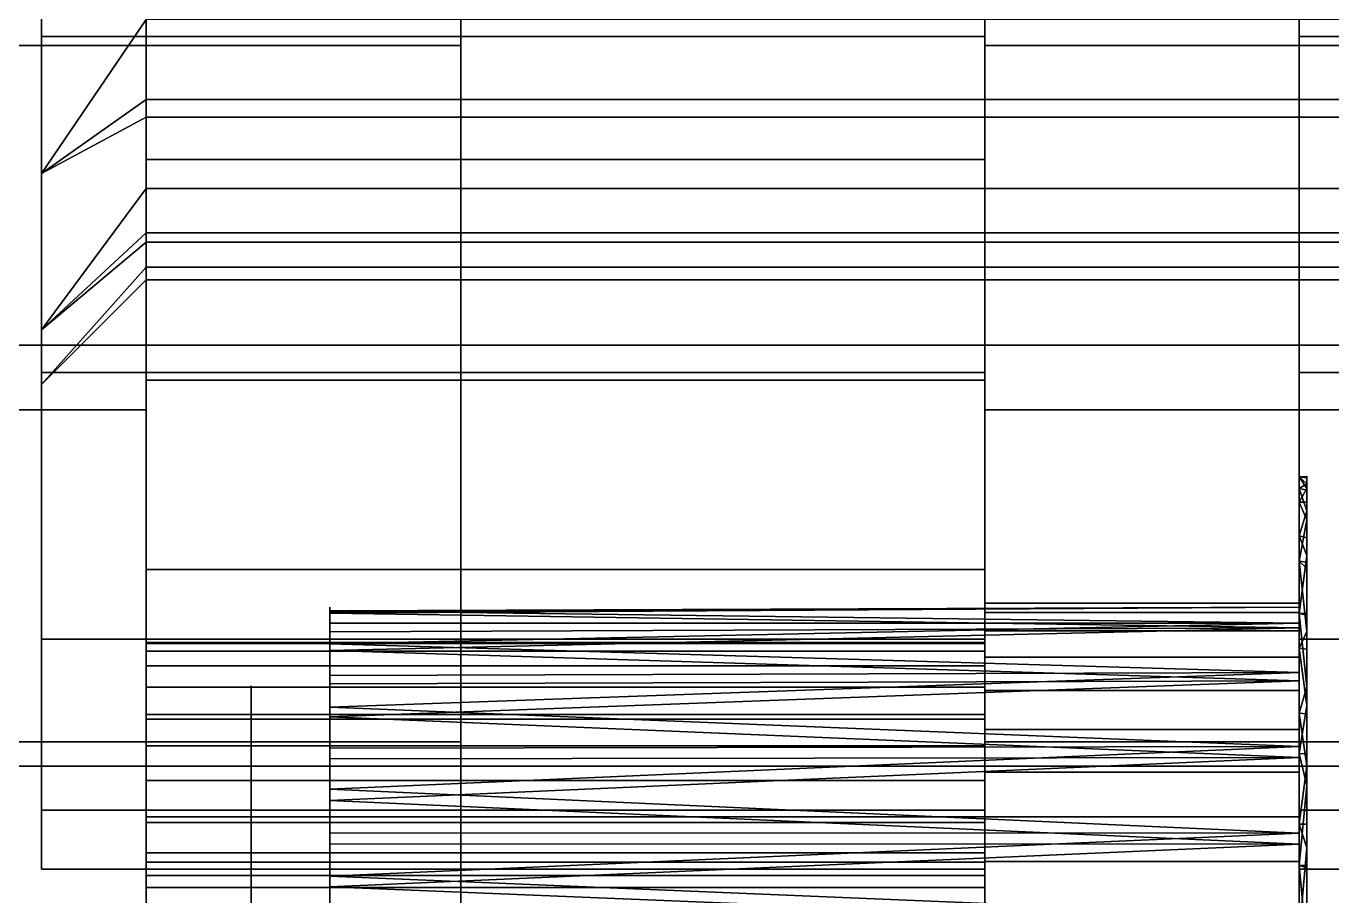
# Model space of a CAD drawing. Header units: millimetres. Extents: x -228 to 252, y -232 to 100.
# Drawn here: x 131.71 to 156.62, y -23.51 to -6.91 of the extents above; entities that cross this region are included whole.
import ezdxf
from ezdxf.lldxf.tags import DXFTag

# ---------------------------------------------------------------- set-up
doc = ezdxf.new("R2010")
doc.units = ezdxf.units.MM
doc.layers.add('1', color=7, linetype='Continuous', true_color=0xffffff)
doc.layers.add('6', color=7, linetype='Continuous', true_color=0xffffff)
tags = doc.linetypes.add('DASHED', pattern=[25.72, 12.86, -12.86]).pattern_tags.tags
tags[6:7] = [DXFTag(74, 4), DXFTag(75, 0), DXFTag(340, '0'), DXFTag(46, 0.0), DXFTag(50, 0.0), DXFTag(44, 0.0), DXFTag(45, 0.0)]
tags[4:5] = [DXFTag(74, 4), DXFTag(75, 0), DXFTag(340, '0'), DXFTag(46, 0.0), DXFTag(50, 0.0), DXFTag(44, 0.0), DXFTag(45, 0.0)]

# ---------------------------------------------------------------- blocks, each defined once
blk = doc.blocks.new('UG_SURFACE_001')
at = {"layer": '1', "color": 7, "linetype": 'Continuous', "lineweight": 25}
for points in [[(150.000006, -88, -140.000001), (140.000001, -88, -140.000001), (140.000001, 10.026604, -103.61167), (150.000006, 10.026604, -103.61167)], [(140.000001, 7.276909, -104.235165), (140.000001, 10.026604, -103.533074), (140.000001, 10.026604, -103.61167), (140.000001, -88, -140.000001)], [(150.000006, 10.026604, 103.61167), (140.000001, 10.026604, 103.61167), (140.000001, -88, 140.000001), (150.000006, -88, 140.000001)], [(140.000001, -88, 140.000001), (140.000001, 10.026604, 103.61167), (140.000001, 7.276909, 104.235165)], [(150.000006, -88, -140.000001), (150.000006, 10.026604, -103.61167), (150.000006, 7.276909, -104.235165)], [(150.000006, 7.276909, 104.235165), (150.000006, 10.026604, 103.533074), (150.000006, 10.026604, 103.61167), (150.000006, -88, 140.000001)], [(35, 7.276909, -104.235165), (140.000001, 7.276909, -104.235165), (140.000001, -7.276909, -104.235165), (35, -7.276909, -104.235165)], [(140.000001, 7.276909, 104.235165), (35, 7.276909, 104.235165), (35, -7.276909, 104.235165), (140.000001, -7.276909, 104.235165)], [(140.000001, -88, -140.000001), (140.000001, -7.276909, -104.235165), (140.000001, 7.276909, -104.235165)], [(140.000001, 7.276909, 104.235165), (140.000001, -7.276909, 104.235165), (140.000001, -88, 140.000001)], [(150.000006, 7.276909, -104.235165), (150.000006, -7.276909, -104.235165), (150.000006, -88, -140.000001)], [(150.000006, 7.276909, -104.235165), (165.000007, 7.276909, -104.235165), (165.000007, -7.276909, -104.235165), (150.000006, -7.276909, -104.235165)], [(150.000006, -88, 140.000001), (150.000006, -7.276909, 104.235165), (150.000006, 7.276909, 104.235165)], [(150.000006, -7.276909, 104.235165), (165.000007, -7.276909, 104.235165), (165.000007, 7.276909, 104.235165), (150.000006, 7.276909, 104.235165)], [(134.000003, 0, -35), (41.000001, 0, -35), (41.000001, -14.235782, -38.025908), (134.000003, -14.235782, -38.025908)], [(41.000001, 0, 35), (134.000003, 0, 35), (134.000003, -14.235782, 38.025908), (41.000001, -14.235782, 38.025908)], [(150.000006, -9.456627, 21.239933), (134.000003, -9.456627, 21.239933), (134.000003, 0, 23.250001), (150.000006, 0, 23.250001)], [(134.000003, -19.120466, 23.6625), (134.000003, 0, 35), (134.000003, 0, 23.250001), (134.000003, -9.456627, 21.239933)], [(134.000003, -14.235782, 38.025908), (134.000003, 0, 35), (134.000003, -19.120466, 23.6625), (134.000003, -20.045614, 24.689982)], [(134.000003, -4.833947, -22.741932), (134.000003, 0, -35), (134.000003, -19.120466, -23.6625), (134.000003, -18.693214, -22.347556)], [(134.000003, 0, -35), (134.000003, -14.235782, -38.025908), (134.000003, -20.045614, -24.689982), (134.000003, -19.120466, -23.6625)], [(150.000006, -4.833947, -22.741932), (150.000006, -18.693214, -22.347556), (150.000006, -19.120466, -23.6625), (150.000006, 0, -35)], [(150.000006, -19.120466, -23.6625), (150.000006, -20.045614, -24.689982), (150.000006, -14.235782, -38.025908), (150.000006, 0, -35)], [(150.000006, -20.045614, 24.689982), (150.000006, -19.120466, 23.6625), (150.000006, 0, 35), (150.000006, -14.235782, 38.025908)], [(150.000006, 0, 23.250001), (150.000006, 0, 35), (150.000006, -19.120466, 23.6625), (150.000006, -18.693214, 22.347556)], [(150.000006, -18.693214, 22.347556), (150.000006, -18.674999, 22), (150.000006, -9.456627, 21.239933), (150.000006, 0, 23.250001)], [(150.000006, -14.235782, -38.025908), (165.000007, -14.235782, -38.025908), (165.000007, 0, -35), (150.000006, 0, -35)], [(150.000006, 0, 35), (165.000007, 0, 35), (165.000007, -14.235782, 38.025908), (150.000006, -14.235782, 38.025908)], [(165.000007, -13, -47.48334), (119.999997, -13, -47.48334), (119.999997, -2.71774, -44.142433), (165.000007, -2.71774, -44.142433)], [(165.000007, -2.71774, -95.857568), (119.999997, -2.71774, -95.857568), (119.999997, -13, -92.516661), (165.000007, -13, -92.516661)], [(165.000007, -13, 92.516661), (119.999997, -13, 92.516661), (119.999997, -2.71774, 95.857568), (165.000007, -2.71774, 95.857568)], [(165.000007, -2.71774, 44.142433), (119.999997, -2.71774, 44.142433), (119.999997, -13, 47.48334), (165.000007, -13, 47.48334)], [(150.000006, -4.833947, -22.741932), (134.000003, -4.833947, -22.741932), (134.000003, -13.666007, -18.809645), (150.000006, -13.666007, -18.809645)], [(134.000003, -4.833947, -22.741932), (134.000003, -18.693214, -22.347556), (134.000003, -18.674999, -22)], [(134.000003, -18.674999, -22), (134.000003, -18.837737, -20.972518), (134.000003, -13.666007, -18.809645), (134.000003, -4.833947, -22.741932)], [(150.000006, -4.833947, -22.741932), (150.000006, -18.674999, -22), (150.000006, -18.693214, -22.347556)], [(150.000006, -18.837737, -20.972518), (150.000006, -18.674999, -22), (150.000006, -4.833947, -22.741932), (150.000006, -13.666007, -18.809645)], [(35, -7.276909, -104.235165), (140.000001, -7.276909, -104.235165), (140.000001, -20.572484, -98.315597), (35, -20.572484, -98.315597)], [(140.000001, -7.276909, 104.235165), (35, -7.276909, 104.235165), (35, -20.572484, 98.315597), (140.000001, -20.572484, 98.315597)], [(140.000001, -88, -140.000001), (140.000001, -20.572484, -98.315597), (140.000001, -7.276909, -104.235165)], [(140.000001, -7.276909, 104.235165), (140.000001, -20.572484, 98.315597), (140.000001, -88, 140.000001)], [(150.000006, -7.276909, -104.235165), (150.000006, -20.572484, -98.315597), (150.000006, -88, -140.000001)], [(150.000006, -7.276909, -104.235165), (165.000007, -7.276909, -104.235165), (165.000007, -20.572484, -98.315597), (150.000006, -20.572484, -98.315597)], [(150.000006, -88, 140.000001), (150.000006, -20.572484, 98.315597), (150.000006, -7.276909, 104.235165)], [(150.000006, -20.572484, 98.315597), (165.000007, -20.572484, 98.315597), (165.000007, -7.276909, 104.235165), (150.000006, -7.276909, 104.235165)], [(150.000006, -17.278118, 15.557286), (134.000003, -17.278118, 15.557286), (134.000003, -9.456627, 21.239933), (150.000006, -9.456627, 21.239933)], [(134.000003, -9.456627, 21.239933), (134.000003, -18.837737, 20.972518), (134.000003, -18.674999, 22)], [(134.000003, -18.674999, 22), (134.000003, -18.693214, 22.347556), (134.000003, -9.456627, 21.239933)], [(134.000003, -9.456627, 21.239933), (134.000003, -17.278118, 15.557286), (134.000003, -19.529043, 19.775141), (134.000003, -18.837737, 20.972518)], [(134.000003, -18.693214, 22.347556), (134.000003, -19.120466, 23.6625), (134.000003, -9.456627, 21.239933)], [(150.000006, -9.456627, 21.239933), (150.000006, -18.674999, 22), (150.000006, -18.837737, 20.972518)], [(150.000006, -18.837737, 20.972518), (150.000006, -19.529043, 19.775141), (150.000006, -17.278118, 15.557286), (150.000006, -9.456627, 21.239933)], [(165.000007, -21.034442, -54.717582), (119.999997, -21.034442, -54.717582), (119.999997, -13, -47.48334), (165.000007, -13, -47.48334)], [(165.000007, -13, -92.516661), (119.999997, -13, -92.516661), (119.999997, -21.034442, -85.282415), (165.000007, -21.034442, -85.282415)], [(165.000007, -21.034442, 85.282415), (119.999997, -21.034442, 85.282415), (119.999997, -13, 92.516661), (165.000007, -13, 92.516661)], [(165.000007, -13, 47.48334), (119.999997, -13, 47.48334), (119.999997, -21.034442, 54.717582), (165.000007, -21.034442, 54.717582)], [(150.000006, -13.666007, -18.809645), (134.000003, -13.666007, -18.809645), (134.000003, -20.13509, -11.625), (150.000006, -20.13509, -11.625)], [(134.000003, -20.13509, -11.625), (134.000003, -13.666007, -18.809645), (134.000003, -19.529043, -19.775141), (134.000003, -20.6476, -18.962462)], [(134.000003, -18.837737, -20.972518), (134.000003, -19.529043, -19.775141), (134.000003, -13.666007, -18.809645)], [(150.000006, -20.6476, -18.962462), (150.000006, -19.529043, -19.775141), (150.000006, -13.666007, -18.809645), (150.000006, -20.13509, -11.625)], [(150.000006, -13.666007, -18.809645), (150.000006, -19.529043, -19.775141), (150.000006, -18.837737, -20.972518)], [(134.000003, -14.235782, -38.025908), (41.000001, -14.235782, -38.025908), (41.000001, -26.010068, -46.58043), (134.000003, -26.010068, -46.58043)], [(41.000001, -14.235782, 38.025908), (134.000003, -14.235782, 38.025908), (134.000003, -26.010068, 46.58043), (41.000001, -26.010068, 46.58043)], [(134.000003, -26.010068, 46.58043), (134.000003, -14.235782, 38.025908), (134.000003, -21.308694, 25.25234), (134.000003, -22.691306, 25.25234)], [(134.000003, -14.235782, 38.025908), (134.000003, -20.045614, 24.689982), (134.000003, -21.308694, 25.25234)], [(134.000003, -14.235782, -38.025908), (134.000003, -26.010068, -46.58043), (134.000003, -22.691306, -25.25234), (134.000003, -21.308694, -25.25234)], [(134.000003, -21.308694, -25.25234), (134.000003, -20.045614, -24.689982), (134.000003, -14.235782, -38.025908)], [(150.000006, -14.235782, -38.025908), (150.000006, -20.045614, -24.689982), (150.000006, -21.308694, -25.25234)], [(150.000006, -21.308694, -25.25234), (150.000006, -22.691306, -25.25234), (150.000006, -26.010068, -46.58043), (150.000006, -14.235782, -38.025908)], [(150.000006, -22.691306, 25.25234), (150.000006, -21.308694, 25.25234), (150.000006, -14.235782, 38.025908), (150.000006, -26.010068, 46.58043)], [(150.000006, -21.308694, 25.25234), (150.000006, -20.045614, 24.689982), (150.000006, -14.235782, 38.025908)], [(150.000006, -26.010068, -46.58043), (165.000007, -26.010068, -46.58043), (165.000007, -14.235782, -38.025908), (150.000006, -14.235782, -38.025908)], [(150.000006, -14.235782, 38.025908), (165.000007, -14.235782, 38.025908), (165.000007, -26.010068, 46.58043), (150.000006, -26.010068, 46.58043)], [(150.000006, -22.112064, 7.184645), (134.000003, -22.112064, 7.184645), (134.000003, -17.278118, 15.557286), (150.000006, -17.278118, 15.557286)], [(134.000003, -17.278118, 15.557286), (134.000003, -20.6476, 18.962462), (134.000003, -19.529043, 19.775141)], [(134.000003, -22, 18.674999), (134.000003, -20.6476, 18.962462), (134.000003, -17.278118, 15.557286), (134.000003, -22.112064, 7.184645)], [(150.000006, -22.112064, 7.184645), (150.000006, -17.278118, 15.557286), (150.000006, -20.6476, 18.962462), (150.000006, -22, 18.674999)], [(150.000006, -19.529043, 19.775141), (150.000006, -20.6476, 18.962462), (150.000006, -17.278118, 15.557286)], [(150.000006, -18.674999, -22), (150.000006, -18.837737, -20.972518), (134.000003, -18.837737, -20.972518), (134.000003, -18.674999, -22)], [(134.000003, -18.674999, -22), (134.000003, -18.693214, -22.347556), (150.000006, -18.693214, -22.347556), (150.000006, -18.674999, -22)], [(134.000003, -18.674999, 22), (134.000003, -18.837737, 20.972518), (150.000006, -18.837737, 20.972518), (150.000006, -18.674999, 22)], [(150.000006, -18.674999, 22), (150.000006, -18.693214, 22.347556), (134.000003, -18.693214, 22.347556), (134.000003, -18.674999, 22)], [(150.000006, -18.693214, -22.347556), (134.000003, -18.693214, -22.347556), (134.000003, -19.120466, -23.6625), (150.000006, -19.120466, -23.6625)], [(150.000006, -19.120466, 23.6625), (134.000003, -19.120466, 23.6625), (134.000003, -18.693214, 22.347556), (150.000006, -18.693214, 22.347556)], [(150.000006, -19.529043, -19.775141), (134.000003, -19.529043, -19.775141), (134.000003, -18.837737, -20.972518), (150.000006, -18.837737, -20.972518)], [(150.000006, -18.837737, 20.972518), (134.000003, -18.837737, 20.972518), (134.000003, -19.529043, 19.775141), (150.000006, -19.529043, 19.775141)], [(150.000006, -19.120466, -23.6625), (134.000003, -19.120466, -23.6625), (134.000003, -20.045614, -24.689982), (150.000006, -20.045614, -24.689982)], [(150.000006, -20.045614, 24.689982), (134.000003, -20.045614, 24.689982), (134.000003, -19.120466, 23.6625), (150.000006, -19.120466, 23.6625)], [(150.000006, -20.6476, -18.962462), (134.000003, -20.6476, -18.962462), (134.000003, -19.529043, -19.775141), (150.000006, -19.529043, -19.775141)], [(150.000006, -19.529043, 19.775141), (134.000003, -19.529043, 19.775141), (134.000003, -20.6476, 18.962462), (150.000006, -20.6476, 18.962462)], [(150.000006, -20.045614, -24.689982), (134.000003, -20.045614, -24.689982), (134.000003, -21.308694, -25.25234), (150.000006, -21.308694, -25.25234)], [(150.000006, -21.308694, 25.25234), (134.000003, -21.308694, 25.25234), (134.000003, -20.045614, 24.689982), (150.000006, -20.045614, 24.689982)], [(150.000006, -20.13509, -11.625), (134.000003, -20.13509, -11.625), (134.000003, -23.122635, -2.430287), (150.000006, -23.122635, -2.430287)], [(134.000003, -22, -18.674999), (134.000003, -23.122635, -2.430287), (134.000003, -20.13509, -11.625)], [(134.000003, -20.6476, -18.962462), (134.000003, -22, -18.674999), (134.000003, -20.13509, -11.625)], [(150.000006, -20.13509, -11.625), (150.000006, -22, -18.674999), (150.000006, -20.6476, -18.962462)], [(150.000006, -20.13509, -11.625), (150.000006, -23.122635, -2.430287), (150.000006, -22, -18.674999)], [(35, -20.572484, -98.315597), (140.000001, -20.572484, -98.315597), (140.000001, -30.31089, -87.499999), (35, -30.31089, -87.499999)], [(140.000001, -20.572484, 98.315597), (35, -20.572484, 98.315597), (35, -30.31089, 87.499999), (140.000001, -30.31089, 87.499999)], [(150.000006, -22, -18.674999), (134.000003, -22, -18.674999), (134.000003, -20.6476, -18.962462), (150.000006, -20.6476, -18.962462)], [(150.000006, -20.6476, 18.962462), (134.000003, -20.6476, 18.962462), (134.000003, -22, 18.674999), (150.000006, -22, 18.674999)], [(140.000001, -30.31089, -87.499999), (140.000001, -20.572484, -98.315597), (140.000001, -88, -140.000001)], [(140.000001, -88, 140.000001), (140.000001, -20.572484, 98.315597), (140.000001, -30.31089, 87.499999)], [(150.000006, -88, -140.000001), (150.000006, -20.572484, -98.315597), (150.000006, -30.31089, -87.499999)], [(150.000006, -20.572484, -98.315597), (165.000007, -20.572484, -98.315597), (165.000007, -30.31089, -87.499999), (150.000006, -30.31089, -87.499999)], [(150.000006, -30.31089, 87.499999), (150.000006, -20.572484, 98.315597), (150.000006, -88, 140.000001)], [(150.000006, -30.31089, 87.499999), (165.000007, -30.31089, 87.499999), (165.000007, -20.572484, 98.315597), (150.000006, -20.572484, 98.315597)], [(165.000007, -25.431838, -64.594299), (119.999997, -25.431838, -64.594299), (119.999997, -21.034442, -54.717582), (165.000007, -21.034442, -54.717582)], [(165.000007, -21.034442, -85.282415), (119.999997, -21.034442, -85.282415), (119.999997, -25.431838, -75.405702), (165.000007, -25.431838, -75.405702)], [(165.000007, -25.431838, 75.405702), (119.999997, -25.431838, 75.405702), (119.999997, -21.034442, 85.282415), (165.000007, -21.034442, 85.282415)], [(165.000007, -21.034442, 54.717582), (119.999997, -21.034442, 54.717582), (119.999997, -25.431838, 64.594299), (165.000007, -25.431838, 64.594299)], [(150.000006, -21.308694, -25.25234), (134.000003, -21.308694, -25.25234), (134.000003, -22.691306, -25.25234), (150.000006, -22.691306, -25.25234)], [(150.000006, -22.691306, 25.25234), (134.000003, -22.691306, 25.25234), (134.000003, -21.308694, 25.25234), (150.000006, -21.308694, 25.25234)], [(134.000003, -23.352399, 18.962462), (134.000003, -22, 18.674999), (134.000003, -22.112064, 7.184645), (134.000003, -22.867201)], [(134.000003, -22, -18.674999), (134.000003, -23.352399, -18.962462), (134.000003, -23.122635, -2.430287)], [(150.000006, -23.352399, -18.962462), (134.000003, -23.352399, -18.962462), (134.000003, -22, -18.674999), (150.000006, -22, -18.674999)], [(150.000006, -22, 18.674999), (134.000003, -22, 18.674999), (134.000003, -23.352399, 18.962462), (150.000006, -23.352399, 18.962462)], [(134.000003, -22.867201), (134.000003, -22.112064, 7.184645), (150.000006, -22.112064, 7.184645), (150.000006, -22.867201)], [(150.000006, -23.122635, -2.430287), (150.000006, -23.352399, -18.962462), (150.000006, -22, -18.674999)], [(150.000006, -22.867201), (150.000006, -22.112064, 7.184645), (150.000006, -22, 18.674999), (150.000006, -23.352399, 18.962462)], [(134.000003, -22.691306, 25.25234), (134.000003, -23.954386, 24.689982), (134.000003, -26.010068, 46.58043)], [(134.000003, -26.010068, -46.58043), (134.000003, -33.286978, -59.184406), (134.000003, -23.954386, -24.689982), (134.000003, -22.691306, -25.25234)], [(150.000006, -22.691306, -25.25234), (134.000003, -22.691306, -25.25234), (134.000003, -23.954386, -24.689982), (150.000006, -23.954386, -24.689982)], [(150.000006, -23.954386, 24.689982), (134.000003, -23.954386, 24.689982), (134.000003, -22.691306, 25.25234), (150.000006, -22.691306, 25.25234)], [(150.000006, -22.867201), (150.000006, -23.122635, -2.430287), (134.000003, -23.122635, -2.430287), (134.000003, -22.867201)], [(134.000003, -24.470957, 19.775141), (134.000003, -23.352399, 18.962462), (134.000003, -22.867201), (134.000003, -65.210618)], [(134.000003, -65.210618), (134.000003, -22.867201), (134.000003, -23.122635, -2.430287)], [(150.000006, -22.691306, -25.25234), (150.000006, -23.954386, -24.689982), (150.000006, -26.010068, -46.58043)], [(150.000006, -26.010068, 46.58043), (150.000006, -23.954386, 24.689982), (150.000006, -22.691306, 25.25234)], [(150.000006, -23.122635, -2.430287), (150.000006, -22.867201), (150.000006, -65.210618)], [(150.000006, -65.210618), (150.000006, -22.867201), (150.000006, -23.352399, 18.962462), (150.000006, -24.470957, 19.775141)], [(134.000003, -23.122635, -2.430287), (134.000003, -23.352399, -18.962462), (134.000003, -24.470957, -19.775141), (134.000003, -65.210618)], [(150.000006, -65.210618), (150.000006, -24.470957, -19.775141), (150.000006, -23.352399, -18.962462), (150.000006, -23.122635, -2.430287)], [(150.000006, -24.470957, -19.775141), (134.000003, -24.470957, -19.775141), (134.000003, -23.352399, -18.962462), (150.000006, -23.352399, -18.962462)], [(150.000006, -23.352399, 18.962462), (134.000003, -23.352399, 18.962462), (134.000003, -24.470957, 19.775141), (150.000006, -24.470957, 19.775141)]]:
    blk.add_3dface(points, dxfattribs=at)
blk = doc.blocks.new('3148_BODY')
at = {"layer": '1', "color": 7, "linetype": 'Continuous', "lineweight": 25}
for p, q in [((140, -88, -140), (140, 10.026604, -103.611668)), ((140, -88, 140), (140, 10.026604, 103.611668)), ((150, -88, 140), (150, 10.026604, 103.611668)), ((150, -88, -140), (150, 10.026604, -103.611668))]:
    blk.add_line(p, q, dxfattribs=at)
at = {"layer": '1', "color": 7, "linetype": 'Continuous', "lineweight": 25, "extrusion": (-1, 6.12303e-17, 1.2326e-32)}
for centre, radius in [((0, 0, -134), 23.25), ((0, 0, -150), 23.25), ((22, -22, -134), 3.325), ((22, -22, -150), 3.325)]:
    blk.add_circle(centre, radius, dxfattribs=at)
at = {"layer": '1', "color": 7, "linetype": 'Continuous', "lineweight": 25, "extrusion": (1, 0, 0)}
for centre in [(-22, 22, 134), (-22, 22, 150)]:
    blk.add_circle(centre, 3.325, dxfattribs=at)
for centre, start, end in [((0, 70, 134), 186.562428, 0), ((0, 70, 150), 186.562428, 0), ((0, 70, 140), 73.352999, 173.437572), ((0, 70, 150), 73.352999, 173.437572)]:
    blk.add_arc(centre, 35, start, end, dxfattribs=at)
at = {"layer": '1', "color": 7, "linetype": 'Continuous', "lineweight": 25, "extrusion": (-1, 6.12303e-17, 1.2326e-32)}
for centre, start, end in [((0, -70, -134), 6.562428, 180), ((0, -70, -150), 6.562428, 180), ((0, -70, -140), 253.352999, 353.437572), ((0, -70, -150), 253.352999, 353.437572)]:
    blk.add_arc(centre, 35, start, end, dxfattribs=at)
at = {"layer": '6', "color": 51, "linetype": 'DASHED', "lineweight": 13, "extrusion": (-1, 0, 0)}
for centre in [(22, -22, -134), (22, -22, -150)]:
    blk.add_circle(centre, 4, dxfattribs=at)
at = {"layer": '6', "color": 51, "linetype": 'DASHED', "lineweight": 13, "extrusion": (1, -6.12303e-17, 0)}
for centre in [(-22, 22, 134), (-22, 22, 150)]:
    blk.add_circle(centre, 4, dxfattribs=at)
at = {"layer": '1', "color": 7, "linetype": 'Continuous', "lineweight": 25}
blk.add_blockref('UG_SURFACE_001', (0, 0), dxfattribs=at)
blk = doc.blocks.new('UG_SURFACE_003')
at = {"layer": '1', "color": 81, "linetype": 'Continuous', "lineweight": 25}
for points in [[(-6, -7.107391, -21.874299), (-24, -7.107391, -21.874299), (-24, 0, -23), (-6, 0, -23)], [(-6, 0, 23), (-24, 0, 23), (-24, -7.107391, 21.874299), (-6, -7.107391, 21.874299)], [(-24, 0, -23), (-24, -7.107391, -21.874299), (-24, -5.261897, -12.703343), (-24, 0, -13.75)], [(-24, -7.107391, 21.874299), (-24, 0, 23), (-24, 0, 13.75), (-24, -5.261897, 12.703343)], [(-6, -21.147562, -26.010405), (-6, -19.59008, -25.31697), (-6, 0, -32.000002), (-6, -26.000001, -32.000002)], [(-6, -7.107391, -21.874299), (-6, 0, -23), (-6, -17.922461, -22.428567)], [(-6, -19.59008, -25.31697), (-6, -18.449295, -24.049999), (-6, 0, -32.000002)], [(-6, -18.449295, -24.049999), (-6, -17.922461, -22.428567), (-6, 0, -23), (-6, 0, -32.000002)], [(-6, 0, 32.000002), (-6, 0, 23), (-6, -7.107391, 21.874299)], [(-6, -7.107391, 21.874299), (-6, -17.922461, 21.571433), (-6, -18.100668, 23.266969), (-6, 0, 32.000002)], [(-6, -18.100668, 23.266969), (-6, -18.953105, 24.743436), (-6, 0, 32.000002)], [(-6, -18.953105, 24.743436), (-6, -20.332379, 25.745537), (-6, 0, 32.000002)], [(-6, -20.332379, 25.745537), (-6, -22, 26.1), (-6, -26.000001, 32.000002), (-6, 0, 32.000002)], [(-6, 0, 32.000002), (-6, -26.000001, 32.000002), (0, -26.000001, 32.000002), (0, 0, 32.000002)], [(0, 0, -32.000002), (0, -26.000001, -32.000002), (-6, -26.000001, -32.000002), (-6, 0, -32.000002)], [(11, -7.107391, -21.874299), (0, -7.107391, -21.874299), (0, 0, -23), (11, 0, -23)], [(11, 0, 23), (0, 0, 23), (0, -7.107391, 21.874299), (11, -7.107391, 21.874299)], [(0, 0, 32.000002), (0, -18.100668, 23.266969), (0, -17.922461, 21.571433), (0, -7.107391, 21.874299)], [(0, 0, 32.000002), (0, -18.953105, 24.743436), (0, -18.100668, 23.266969)], [(0, 0, 32.000002), (0, -20.332379, 25.745537), (0, -18.953105, 24.743436)], [(0, -7.107391, 21.874299), (0, 0, 23), (0, 0, 32.000002)], [(0, -22, 26.1), (0, -20.332379, 25.745537), (0, 0, 32.000002), (0, -26.000001, 32.000002)], [(0, 0, -32.000002), (0, -18.449295, -24.049999), (0, -19.59008, -25.31697)], [(0, -17.922461, -22.428567), (0, 0, -23), (0, -7.107391, -21.874299)], [(0, 0, -32.000002), (0, 0, -23), (0, -17.922461, -22.428567), (0, -18.449295, -24.049999)], [(0, -19.59008, -25.31697), (0, -21.147562, -26.010405), (0, -26.000001, -32.000002), (0, 0, -32.000002)], [(-22, -6.786077, -9.325759), (-22, -4.49653, -10.855584), (-24, -5.261897, -12.703343), (-24, -9.722718, -9.722718)], [(-22, -4.748012, 10.68755), (-22, -8.308505, 8.308505), (-24, -9.722718, 9.722718), (-24, -5.261897, 12.703343)], [(-22, -8.308505, 8.308505), (-22, -4.748012, 10.68755), (9, -4.748012, 10.68755), (9, -8.308505, 8.308505)], [(-24, -9.722718, -9.722718), (-24, -5.261897, -12.703343), (-24, -7.107391, -21.874299), (-24, -13.519061, -18.607391)], [(-24, -13.519061, 18.607391), (-24, -7.107391, 21.874299), (-24, -5.261897, 12.703343), (-24, -9.722718, 9.722718)], [(-24, -9.722718, -9.722718), (-22, -8.308505, -8.308505), (-22, -6.786077, -9.325759)], [(9, -8.308505, -8.308505), (9, -6.786077, -9.325759), (-22, -6.786077, -9.325759), (-22, -8.308505, -8.308505)], [(-6, -13.519061, -18.607391), (-24, -13.519061, -18.607391), (-24, -7.107391, -21.874299), (-6, -7.107391, -21.874299)], [(-6, -7.107391, 21.874299), (-24, -7.107391, 21.874299), (-24, -13.519061, 18.607391), (-6, -13.519061, 18.607391)], [(-6, -17.922461, -22.428567), (-6, -18.100668, -20.733031), (-6, -13.519061, -18.607391), (-6, -7.107391, -21.874299)], [(-6, -7.107391, 21.874299), (-6, -13.519061, 18.607391), (-6, -18.449295, 19.950001), (-6, -17.922461, 21.571433)], [(11, -13.519061, -18.607391), (0, -13.519061, -18.607391), (0, -7.107391, -21.874299), (11, -7.107391, -21.874299)], [(11, -7.107391, 21.874299), (0, -7.107391, 21.874299), (0, -13.519061, 18.607391), (11, -13.519061, 18.607391)], [(0, -17.922461, 21.571433), (0, -18.449295, 19.950001), (0, -13.519061, 18.607391), (0, -7.107391, 21.874299)], [(0, -7.107391, -21.874299), (0, -13.519061, -18.607391), (0, -18.100668, -20.733031), (0, -17.922461, -22.428567)], [(-24, -9.722718, 9.722718), (-22, -8.308505, 8.308505), (-22, -8.645331, 7.804407)], [(-22, -10.008993, -5.763544), (-22, -8.308505, -8.308505), (-24, -9.722718, -9.722718), (-24, -12.703343, -5.261897)], [(-22, -8.308505, -8.308505), (-22, -10.008993, -5.763544), (9, -10.008993, -5.763544), (9, -8.308505, -8.308505)], [(9, -8.308505, 8.308505), (9, -8.645331, 7.804407), (-22, -8.645331, 7.804407), (-22, -8.308505, 8.308505)], [(-22, -8.645331, 7.804407), (-22, -10.855584, 4.49653), (-24, -12.703343, 5.261897), (-24, -9.722718, 9.722718)], [(-22, -10.855584, 4.49653), (-22, -8.645331, 7.804407), (9, -8.645331, 7.804407), (9, -10.855584, 4.49653)], [(-24, -9.722718, -9.722718), (-24, -13.519061, -18.607391), (-24, -18.607391, -13.519061)], [(-24, -18.607391, -13.519061), (-24, -21.874299, -7.107391), (-24, -12.703343, -5.261897), (-24, -9.722718, -9.722718)], [(-24, -21.874299, 7.107391), (-24, -18.607391, 13.519061), (-24, -9.722718, 9.722718), (-24, -12.703343, 5.261897)], [(-24, -9.722718, 9.722718), (-24, -18.607391, 13.519061), (-24, -13.519061, 18.607391)], [(-24, -12.703343, -5.261897), (-22, -10.855584, -4.49653), (-22, -10.008993, -5.763544)], [(9, -10.855584, -4.49653), (9, -10.008993, -5.763544), (-22, -10.008993, -5.763544), (-22, -10.855584, -4.49653)], [(-24, -12.703343, 5.261897), (-22, -10.855584, 4.49653), (-22, -11.03336, 3.602793)], [(-22, -11.512542, -1.19378), (-22, -10.855584, -4.49653), (-24, -12.703343, -5.261897), (-24, -13.75)], [(-22, -10.855584, -4.49653), (-22, -11.512542, -1.19378), (9, -11.512542, -1.19378), (9, -10.855584, -4.49653)], [(9, -10.855584, 4.49653), (9, -11.03336, 3.602793), (-22, -11.03336, 3.602793), (-22, -10.855584, 4.49653)], [(-22, -11.03336, 3.602793), (-22, -11.75), (-24, -13.75), (-24, -12.703343, 5.261897)], [(-22, -11.75), (-22, -11.03336, 3.602793), (9, -11.03336, 3.602793), (9, -11.75)], [(-24, -13.75), (-22, -11.75), (-22, -11.512542, -1.19378)], [(9, -11.75), (9, -11.512542, -1.19378), (-22, -11.512542, -1.19378), (-22, -11.75)], [(-24, -23), (-24, -21.874299, 7.107391), (-24, -12.703343, 5.261897), (-24, -13.75)], [(-24, -13.75), (-24, -12.703343, -5.261897), (-24, -21.874299, -7.107391), (-24, -23)], [(-6, -18.607391, -13.519061), (-24, -18.607391, -13.519061), (-24, -13.519061, -18.607391), (-6, -13.519061, -18.607391)], [(-6, -13.519061, 18.607391), (-24, -13.519061, 18.607391), (-24, -18.607391, 13.519061), (-6, -18.607391, 13.519061)], [(-6, -18.607391, -13.519061), (-6, -13.519061, -18.607391), (-6, -18.953105, -19.256564), (-6, -20.332379, -18.254464)], [(-6, -18.100668, -20.733031), (-6, -18.953105, -19.256564), (-6, -13.519061, -18.607391)], [(-6, -13.519061, 18.607391), (-6, -18.607391, 13.519061), (-6, -19.59008, 18.683031), (-6, -18.449295, 19.950001)], [(11, -18.607391, -13.519061), (0, -18.607391, -13.519061), (0, -13.519061, -18.607391), (11, -13.519061, -18.607391)], [(11, -13.519061, 18.607391), (0, -13.519061, 18.607391), (0, -18.607391, 13.519061), (11, -18.607391, 13.519061)], [(0, -18.607391, 13.519061), (0, -13.519061, 18.607391), (0, -18.449295, 19.950001), (0, -19.59008, 18.683031)], [(0, -13.519061, -18.607391), (0, -18.953105, -19.256564), (0, -18.100668, -20.733031)], [(0, -20.332379, -18.254464), (0, -18.953105, -19.256564), (0, -13.519061, -18.607391), (0, -18.607391, -13.519061)], [(-6, -17.922461, 21.571433), (0, -17.922461, 21.571433), (0, -18.100668, 23.266969), (-6, -18.100668, 23.266969)], [(-6, -18.449295, 19.950001), (0, -18.449295, 19.950001), (0, -17.922461, 21.571433), (-6, -17.922461, 21.571433)], [(-6, -17.922461, -22.428567), (0, -17.922461, -22.428567), (0, -18.100668, -20.733031), (-6, -18.100668, -20.733031)], [(-6, -18.449295, -24.049999), (0, -18.449295, -24.049999), (0, -17.922461, -22.428567), (-6, -17.922461, -22.428567)], [(-6, -18.100668, 23.266969), (0, -18.100668, 23.266969), (0, -18.953105, 24.743436), (-6, -18.953105, 24.743436)], [(-6, -18.100668, -20.733031), (0, -18.100668, -20.733031), (0, -18.953105, -19.256564), (-6, -18.953105, -19.256564)], [(-6, -21.874299, -7.107391), (-24, -21.874299, -7.107391), (-24, -18.607391, -13.519061), (-6, -18.607391, -13.519061)], [(-6, -18.607391, 13.519061), (-24, -18.607391, 13.519061), (-24, -21.874299, 7.107391), (-6, -21.874299, 7.107391)], [(-6, -19.59008, 18.683031), (0, -19.59008, 18.683031), (0, -18.449295, 19.950001), (-6, -18.449295, 19.950001)], [(-6, -19.59008, -25.31697), (0, -19.59008, -25.31697), (0, -18.449295, -24.049999), (-6, -18.449295, -24.049999)], [(-6, -21.147562, 17.989594), (-6, -19.59008, 18.683031), (-6, -18.607391, 13.519061), (-6, -21.874299, 7.107391)], [(-6, -20.332379, -18.254464), (-6, -22, -17.899999), (-6, -21.874299, -7.107391), (-6, -18.607391, -13.519061)], [(11, -21.874299, -7.107391), (0, -21.874299, -7.107391), (0, -18.607391, -13.519061), (11, -18.607391, -13.519061)], [(11, -18.607391, 13.519061), (0, -18.607391, 13.519061), (0, -21.874299, 7.107391), (11, -21.874299, 7.107391)], [(0, -18.607391, -13.519061), (0, -21.874299, -7.107391), (0, -22, -17.899999), (0, -20.332379, -18.254464)], [(0, -19.59008, 18.683031), (0, -21.147562, 17.989594), (0, -21.874299, 7.107391), (0, -18.607391, 13.519061)], [(-6, -18.953105, 24.743436), (0, -18.953105, 24.743436), (0, -20.332379, 25.745537), (-6, -20.332379, 25.745537)], [(-6, -18.953105, -19.256564), (0, -18.953105, -19.256564), (0, -20.332379, -18.254464), (-6, -20.332379, -18.254464)], [(-6, -21.147562, 17.989594), (0, -21.147562, 17.989594), (0, -19.59008, 18.683031), (-6, -19.59008, 18.683031)], [(-6, -21.147562, -26.010405), (0, -21.147562, -26.010405), (0, -19.59008, -25.31697), (-6, -19.59008, -25.31697)], [(-6, -20.332379, 25.745537), (0, -20.332379, 25.745537), (0, -22, 26.1), (-6, -22, 26.1)], [(-6, -20.332379, -18.254464), (0, -20.332379, -18.254464), (0, -22, -17.899999), (-6, -22, -17.899999)], [(-6, -26.000001, -32.000002), (-6, -22.852438, -26.010405), (-6, -21.147562, -26.010405)], [(-6, -21.874299, 7.107391), (-6, -23), (-6, -22.852438, 17.989594), (-6, -21.147562, 17.989594)], [(-6, -22.852438, 17.989594), (0, -22.852438, 17.989594), (0, -21.147562, 17.989594), (-6, -21.147562, 17.989594)], [(-6, -22.852438, -26.010405), (0, -22.852438, -26.010405), (0, -21.147562, -26.010405), (-6, -21.147562, -26.010405)], [(0, -23), (0, -21.874299, 7.107391), (0, -21.147562, 17.989594), (0, -22.852438, 17.989594)], [(0, -26.000001, -32.000002), (0, -21.147562, -26.010405), (0, -22.852438, -26.010405)], [(-6, -23), (-24, -23), (-24, -21.874299, -7.107391), (-6, -21.874299, -7.107391)], [(-6, -21.874299, 7.107391), (-24, -21.874299, 7.107391), (-24, -23), (-6, -23)], [(-6, -32.000002), (-6, -23), (-6, -21.874299, -7.107391)], [(-6, -21.874299, -7.107391), (-6, -22, -17.899999), (-6, -23.66762, -18.254464), (-6, -32.000002)], [(11, -23), (0, -23), (0, -21.874299, -7.107391), (11, -21.874299, -7.107391)], [(11, -21.874299, 7.107391), (0, -21.874299, 7.107391), (0, -23), (11, -23)], [(0, -32.000002), (0, -23.66762, -18.254464), (0, -22, -17.899999), (0, -21.874299, -7.107391)], [(0, -21.874299, -7.107391), (0, -23), (0, -32.000002)], [(-6, -26.000001, 32.000002), (-6, -22, 26.1), (-6, -23.66762, 25.745537)], [(-6, -22, 26.1), (0, -22, 26.1), (0, -23.66762, 25.745537), (-6, -23.66762, 25.745537)], [(-6, -22, -17.899999), (0, -22, -17.899999), (0, -23.66762, -18.254464), (-6, -23.66762, -18.254464)], [(0, -26.000001, 32.000002), (0, -23.66762, 25.745537), (0, -22, 26.1)], [(-6, -24.40992, -25.31697), (-6, -22.852438, -26.010405), (-6, -26.000001, -32.000002)], [(-6, -24.40992, 18.683031), (-6, -22.852438, 17.989594), (-6, -23), (-6, -32.000002)], [(-6, -24.40992, 18.683031), (0, -24.40992, 18.683031), (0, -22.852438, 17.989594), (-6, -22.852438, 17.989594)], [(-6, -24.40992, -25.31697), (0, -24.40992, -25.31697), (0, -22.852438, -26.010405), (-6, -22.852438, -26.010405)], [(0, -32.000002), (0, -23), (0, -22.852438, 17.989594), (0, -24.40992, 18.683031)], [(0, -26.000001, -32.000002), (0, -22.852438, -26.010405), (0, -24.40992, -25.31697)]]:
    blk.add_3dface(points, dxfattribs=at)
blk = doc.blocks.new('3153_BODY')
at = {"layer": '1', "color": 81, "linetype": 'Continuous', "lineweight": 25}
for p, q in [((-6, 26, -32), (-6, -26, -32)), ((-6, -26, 32), (-6, 26, 32)), ((0, 26, 32), (0, -26, 32)), ((0, -26, -32), (0, 26, -32))]:
    blk.add_line(p, q, dxfattribs=at)
at = {"layer": '1', "color": 81, "linetype": 'Continuous', "lineweight": 25, "extrusion": (1, 0, 0)}
for centre, radius in [((0, 0, -24), 23), ((0, 0, -6), 23), ((0, 0, -24), 13.75)]:
    blk.add_circle(centre, radius, dxfattribs=at)
at = {"layer": '1', "color": 81, "linetype": 'Continuous', "lineweight": 25, "extrusion": (-1, 0, 0)}
for centre, radius in [((0, 0), 23), ((0, 0, 22), 11.75), ((22, 22, 6), 4.1), ((22, -22, 6), 4.1), ((22, -22), 4.1), ((22, 22), 4.1)]:
    blk.add_circle(centre, radius, dxfattribs=at)
at = {"layer": '1', "color": 51, "linetype": 'DASHED', "lineweight": 13, "extrusion": (-1, 0, 0)}
blk.add_circle((0, 0, 22), 15.25, dxfattribs=at)
at = {"layer": '1', "color": 81, "linetype": 'Continuous', "lineweight": 25}
blk.add_blockref('UG_SURFACE_003', (0, 0), dxfattribs=at)
blk = doc.blocks.new('UG_SURFACE_013')
at = {"layer": '1', "color": 12, "linetype": 'Continuous', "lineweight": 25}
for points in [[(0, 6.5, -0.144552), (-0.536766, 6.477799), (1.595656, 6.301102)], [(0, 6.5, -0.144552), (-0.531624, 6.435449, -0.144552), (-0.536766, 6.477799)], [(1.595656, 6.301102), (1.555552, 6.311122, -0.144552), (0, 6.5, -0.144552)], [(-2, 3.464102), (-0.418114, 3.978088), (-0.536766, 6.477799), (-2.61102, 5.952527)], [(-2.61102, 5.952527), (-0.536766, 6.477799), (-1.555552, 6.311122, -0.144552)], [(-1.555552, 6.311122, -0.144552), (-2.597197, 5.916078, -0.144552), (-2.61102, 5.952527)], [(-0.536766, 6.477799), (-0.531624, 6.435449, -0.144552), (-1.555552, 6.311122, -0.144552)], [(1.595656, 6.301102), (-0.536766, 6.477799), (-0.418114, 3.978088), (1.236068, 3.804226)], [(1.236068, 3.804226), (2.676522, 2.972579), (3.555163, 5.441582), (1.595656, 6.301102)], [(1.595656, 6.301102), (1.593935, 6.296565, -0.144552), (1.555552, 6.311122, -0.144552)], [(3.020701, 5.755464, -0.144552), (1.593935, 6.296565, -0.144552), (1.595656, 6.301102)], [(1.595656, 6.301102), (3.555163, 5.441582), (3.020701, 5.755464, -0.144552)], [(-3.236068, 2.351141), (-2, 3.464102), (-2.61102, 5.952527), (-4.40233, 4.782205)], [(-4.40233, 4.782205), (-2.61102, 5.952527), (-3.020701, 5.755464, -0.144552)], [(-3.020701, 5.755464, -0.144552), (-4.310297, 4.86532, -0.144552), (-4.40233, 4.782205)], [(-2.61102, 5.952527), (-2.597197, 5.916078, -0.144552), (-3.020701, 5.755464, -0.144552)], [(3.555163, 5.441582), (3.529436, 5.40431, -0.144552), (3.020701, 5.755464, -0.144552)], [(5.129413, 3.992382), (3.555163, 5.441582), (2.676522, 2.972579)], [(4.310297, 4.86532, -0.144552), (3.529436, 5.40431, -0.144552), (3.555163, 5.441582)], [(4.310297, 4.86532, -0.144552), (3.555163, 5.441582), (5.129413, 3.992382)], [(5.129413, 3.992382), (5.103775, 3.969669, -0.144552), (4.310297, 4.86532, -0.144552)], [(2.676522, 2.972579), (3.654182, 1.626947), (6.147812, 2.110546), (5.129413, 3.992382)], [(5.349395, 3.692421, -0.144552), (5.103775, 3.969669, -0.144552), (5.129413, 3.992382)], [(5.349395, 3.692421, -0.144552), (5.129413, 3.992382), (6.147812, 2.110546)], [(-1.236068, 3.804226, 18.5), (-0.418114, 3.978088), (-2, 3.464102)], [(-2, 3.464102), (-1.956295, 3.388403, 18.5), (-1.236068, 3.804226, 18.5)], [(-1.236068, 3.804226, 18.5), (-0.408977, 3.891157, 18.5), (-0.418114, 3.978088)], [(1.236068, 3.804226), (-0.418114, 3.978088), (0.418114, 3.978088, 18.5)], [(-0.418114, 3.978088), (-0.408977, 3.891157, 18.5), (0.418114, 3.978088, 18.5)], [(0.418114, 3.978088, 18.5), (1.209057, 3.721095, 18.5), (1.236068, 3.804226)], [(1.236068, 3.804226), (1.209057, 3.721095, 18.5), (2, 3.464102, 18.5)], [(2, 3.464102, 18.5), (2.676522, 2.972579), (1.236068, 3.804226)], [(6.147812, 2.110546), (6.077606, 2.304932, -0.144552), (5.349395, 3.692421, -0.144552)], [(-2, 3.464102), (-3.236068, 2.351141), (-2.676522, 2.972579, 18.5)], [(-2.676522, 2.972579, 18.5), (-1.956295, 3.388403, 18.5), (-2, 3.464102)], [(2, 3.464102, 18.5), (2.618034, 2.907621, 18.5), (2.676522, 2.972579)], [(-3.236068, 2.351141), (-3.165352, 2.299763, 18.5), (-2.676522, 2.972579, 18.5)], [(2.676522, 2.972579), (2.618034, 2.907621, 18.5), (3.236068, 2.351141, 18.5)], [(3.236068, 2.351141, 18.5), (3.654182, 1.626947), (2.676522, 2.972579)], [(3.236068, 2.351141, 18.5), (3.574329, 1.591394, 18.5), (3.654182, 1.626947)], [(6.147812, 2.110546), (6.126794, 2.105366, -0.144552), (6.077606, 2.304932, -0.144552)], [(3.654182, 1.626947), (4, 0), (6.5, 0), (6.147812, 2.110546)], [(6.452607, 0.783488, -0.144552), (6.126794, 2.105366, -0.144552), (6.147812, 2.110546)], [(6.147812, 2.110546), (6.5, 0), (6.452607, 0.783488, -0.144552)], [(3.654182, 1.626947), (3.574329, 1.591394, 18.5), (3.91259, 0.831647, 18.5)], [(3.91259, 0.831647, 18.5), (4, 0), (3.654182, 1.626947)], [(3.91259, 0.831647, 18.5), (4, 0, 18.5), (4, 0)], [(6.5, 0), (6.5, 0, -0.144552), (6.452607, 0.783488, -0.144552)], [(3.654182, -1.626947), (4, 0), (3.91259, -0.831647, 18.5)], [(6.147812, -2.110546), (6.5, 0), (4, 0), (3.654182, -1.626947)], [(4, 0), (4, 0, 18.5), (3.91259, -0.831647, 18.5)], [(6.452607, -0.783488, -0.144552), (6.5, 0), (6.147812, -2.110546)], [(6.452607, -0.783488, -0.144552), (6.5, 0, -0.144552), (6.5, 0)], [(3.91259, -0.831647, 18.5), (3.574329, -1.591394, 18.5), (3.654182, -1.626947)], [(6.147812, -2.110546), (6.126794, -2.105366, -0.144552), (6.452607, -0.783488, -0.144552)], [(2.676522, -2.972579), (3.654182, -1.626947), (3.236068, -2.351141, 18.5)], [(5.129413, -3.992382), (6.147812, -2.110546), (3.654182, -1.626947), (2.676522, -2.972579)], [(3.654182, -1.626947), (3.574329, -1.591394, 18.5), (3.236068, -2.351141, 18.5)], [(6.147812, -2.110546), (5.129413, -3.992382), (5.349395, -3.692421, -0.144552)], [(5.349395, -3.692421, -0.144552), (6.077606, -2.304932, -0.144552), (6.147812, -2.110546)], [(6.077606, -2.304932, -0.144552), (6.126794, -2.105366, -0.144552), (6.147812, -2.110546)], [(3.236068, -2.351141, 18.5), (2.618034, -2.907621, 18.5), (2.676522, -2.972579)], [(2, -3.464102, 18.5), (1.236068, -3.804226), (2.676522, -2.972579)], [(1.595656, -6.301102), (3.555163, -5.441582), (2.676522, -2.972579), (1.236068, -3.804226)], [(2.676522, -2.972579), (2.618034, -2.907621, 18.5), (2, -3.464102, 18.5)], [(2.676522, -2.972579), (3.555163, -5.441582), (5.129413, -3.992382)], [(2, -3.464102, 18.5), (1.209057, -3.721095, 18.5), (1.236068, -3.804226)], [(1.236068, -3.804226), (1.209057, -3.721095, 18.5), (0.418114, -3.978088, 18.5)], [(5.129413, -3.992382), (5.103775, -3.969669, -0.144552), (5.349395, -3.692421, -0.144552)], [(1.236068, -3.804226), (-0.418114, -3.978088), (-0.536766, -6.477799), (1.595656, -6.301102)], [(-0.418114, -3.978088), (1.236068, -3.804226), (0.418114, -3.978088, 18.5)], [(0.418114, -3.978088, 18.5), (-0.408977, -3.891157, 18.5), (-0.418114, -3.978088)], [(4.310297, -4.86532, -0.144552), (5.103775, -3.969669, -0.144552), (5.129413, -3.992382)], [(5.129413, -3.992382), (3.555163, -5.441582), (4.310297, -4.86532, -0.144552)], [(3.555163, -5.441582), (3.529436, -5.40431, -0.144552), (4.310297, -4.86532, -0.144552)], [(3.020701, -5.755464, -0.144552), (3.555163, -5.441582), (1.595656, -6.301102)], [(3.020701, -5.755464, -0.144552), (3.529436, -5.40431, -0.144552), (3.555163, -5.441582)], [(1.595656, -6.301102), (1.593935, -6.296565, -0.144552), (3.020701, -5.755464, -0.144552)], [(1.595656, -6.301102), (-0.536766, -6.477799), (0, -6.5, -0.144552)], [(0, -6.5, -0.144552), (1.555552, -6.311122, -0.144552), (1.595656, -6.301102)], [(1.555552, -6.311122, -0.144552), (1.593935, -6.296565, -0.144552), (1.595656, -6.301102)]]:
    blk.add_3dface(points, dxfattribs=at)
blk = doc.blocks.new('1017-m08x20_BODY')
at = {"layer": '1', "color": 12, "linetype": 'Continuous', "lineweight": 25}
for centre, radius in [((0, 0, -0.144552), 6.5), ((0, 0), 6.5), ((0, 0), 4), ((0, 0, 20), 2.5)]:
    blk.add_circle(centre, radius, dxfattribs=at)
at = {"layer": '1', "color": 12, "linetype": 'Continuous', "lineweight": 25, "extrusion": (0, 0, -1)}
blk.add_circle((0, 0, -18.5), 4, dxfattribs=at)
at = {"layer": '1', "color": 51, "linetype": 'DASHED', "lineweight": 13, "extrusion": (-1.17145e-15, 1.49851e-17, -1)}
for centre in [(0, 0, -18.5), (0, 0)]:
    blk.add_circle(centre, 3.234, dxfattribs=at)
at = {"layer": '1', "color": 12, "linetype": 'Continuous', "lineweight": 25}
blk.add_blockref('UG_SURFACE_013', (0, 0), dxfattribs=at)

msp = doc.modelspace()

# ---------------------------------------------------------------- block references
at = {"layer": '1', "color": 172, "linetype": 'Continuous', "lineweight": 18}
for name, p in [('3148_BODY', (0, 0)), ('3153_BODY', (156, 0))]:
    msp.add_blockref(name, p, dxfattribs=at)
at = {"layer": '1', "color": 172, "linetype": 'Continuous', "lineweight": 18, "extrusion": (-1, 0, 0), "rotation": 157.551719}
for p in [(22, -22, -156), (22, 22, -156)]:
    msp.add_blockref('1017-m08x20_BODY', p, dxfattribs=at)

doc.saveas('drawing.dxf')
